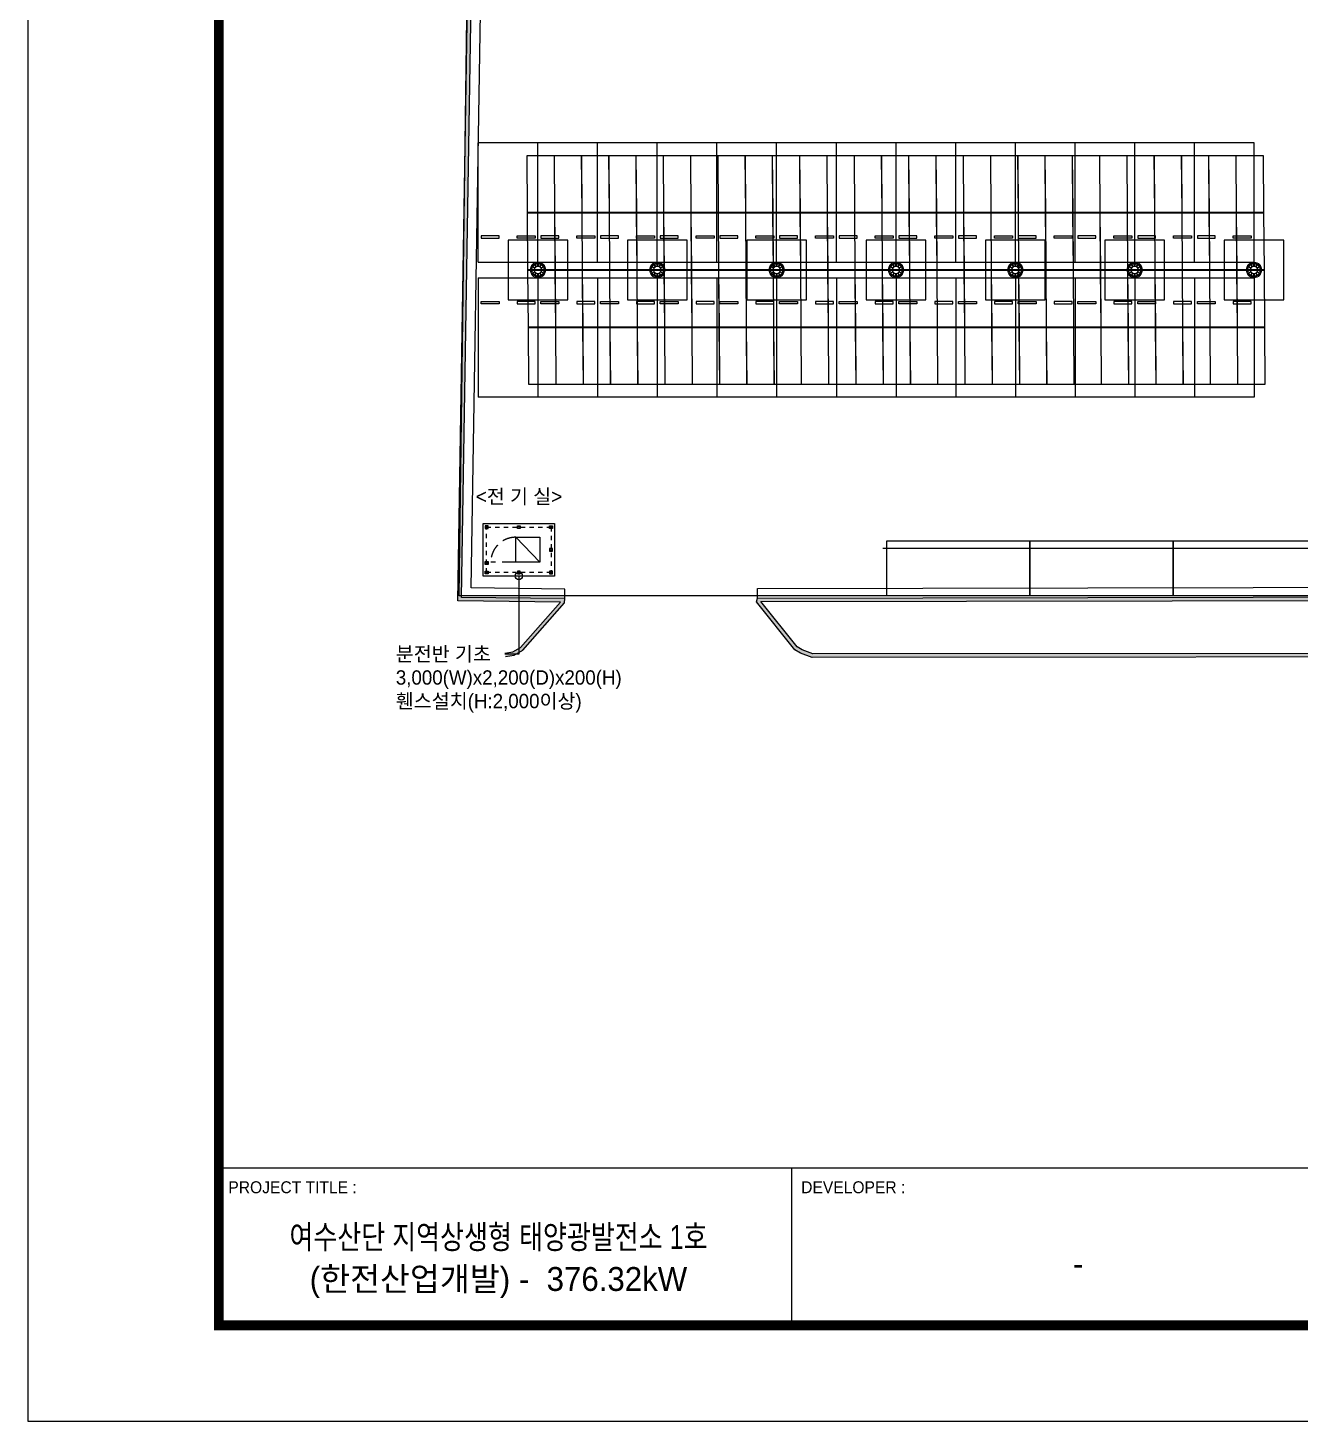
# Model space of a CAD drawing. Header units: millimetres. Extents: x 10297564 to 11610295, y -9287743 to -8409454.
# Drawn here: x 10381664 to 10434968, y -9287743 to -9229364 of the extents above; entities that cross this region are included whole.
import ezdxf
from ezdxf.enums import TextEntityAlignment as Align

# ---------------------------------------------------------------- set-up
doc = ezdxf.new("R2010")
doc.units = ezdxf.units.MM
doc.header["$LTSCALE"] = 100
for name, pattern in [('CEN1', [22, 15, -3, 1, -3]), ('HIDDEN', [2, 1, -1]), ('HIDDEN2', [4.7625, 3.175, -1.5875])]:
    doc.linetypes.add(name, pattern=pattern)
for name, color, linetype in [('_도곽_마크', 7, 'Continuous'), ('BOLT', 210, 'Continuous'), ('BOX', 7, 'Continuous'), ('BOX_Def', 8, 'Continuous'), ('CEN', 1, 'CEN1'), ('CON', 2, 'Continuous'), ('E-BACK', 8, 'Continuous'), ('FIN', 8, 'Continuous'), ('L형측구', 105, 'Continuous'), ('module', 5, 'Continuous'), ('PLATE', 6, 'Continuous'), ('TEX', 3, 'Continuous'), ('배전반', 6, 'Continuous'), ('지적', 6, 'Continuous'), ('현황선', 4, 'Continuous'), ('휀스', 3, 'Continuous')]:
    doc.layers.add(name, color=color, linetype=linetype)
for name, color, linetype, lineweight in [('Anchor Bolt', 2, 'Continuous', 0), ('BasePlate', 2, 'Continuous', 0), ('DIJ1-TEXT', 7, 'Continuous', 5), ('TITLE', 7, 'Continuous', 0)]:
    doc.layers.add(name, color=color, linetype=linetype, lineweight=lineweight)
doc.styles.add('RomanS', font='Dotum.ttf')
doc.styles.add('TITLE', font='H2GTRE.TTF')
doc.styles.add('각헤드라인엠', font='H2HDRM.TTF')

# ---------------------------------------------------------------- blocks, each defined once
blk = doc.blocks.new('A$C78AD5415')
at = {"layer": '_도곽_마크'}
for points in [[(40, 53), (40, 21)], [(160, 53), (40, 53)], [(160, 53), (160, 21)], [(280, 53), (160, 53)], [(40, 21), (811, 21)]]:
    blk.add_lwpolyline(points, dxfattribs=at)
at = {"layer": 'BOX', "const_width": 2}
blk.add_lwpolyline([(40, 20), (40, 574), (811, 574), (811, 20)], close=True, dxfattribs=at)
at = {"layer": 'BOX_Def'}
blk.add_lwpolyline([(0, 0), (841, 0), (841, 594), (0, 594)], close=True, dxfattribs=at)
at = {"style": 'TITLE', "width": 0.8}
blk.add_text('여수산단 지역상생형 태양광발전소 1호', height=5, dxfattribs=at).set_placement((98.58, 38.67), align=Align.MIDDLE)
at = {"style": 'TITLE'}
for s, p in [('(한전산업개발) -  376.32kW', (98.58, 29.35)), ('-', (220, 33))]:
    blk.add_text(s, height=5, dxfattribs=at).set_placement(p, align=Align.MIDDLE)
at = {"layer": 'DIJ1-TEXT', "style": 'RomanS'}
for s, p in [('PROJECT TITLE :', (42, 49)), ('DEVELOPER :', (162, 49))]:
    blk.add_text(s, height=2.5, dxfattribs=at).set_placement(p, align=Align.MIDDLE_LEFT)
blk = doc.blocks.new('일반주차')
at = {"color": 8, "linetype": 'ByBlock', "ltscale": 1.8}
for p, q in [((10522570, -9706491), (10520070, -9706491)), ((10520070, -9711491), (10520070, -9706491)), ((10522570, -9711491), (10522570, -9706491)), ((10520945, -9710391), (10520195, -9710391)), ((10520195, -9710391), (10520195, -9710491)), ((10520195, -9710491), (10520945, -9710491)), ((10520945, -9710491), (10520945, -9710391)), ((10521695, -9710391), (10522445, -9710391)), ((10521695, -9710491), (10521695, -9710391)), ((10522445, -9710491), (10521695, -9710491)), ((10522445, -9710391), (10522445, -9710491)), ((10520070, -9711491), (10522570, -9711491))]:
    blk.add_line(p, q, dxfattribs=at)
blk = doc.blocks.new('ANCHOR_BOLT-PLAN-M24')
at = {"layer": 'E-BACK'}
for p, q in [((-26, 0), (26, 0)), ((-20, -4), (-18, 3)), ((0, 21), (-18, 10)), ((-18, 10), (-18, -10)), ((-13, 16), (-15, 12)), ((-13, 16), (-6, 17)), ((0, 26), (0, -26)), ((18, 10), (0, 21)), ((7, 20), (3, 19)), ((7, 20), (12, 14)), ((18, -10), (18, 10)), ((20, 4), (18, 7)), ((20, 4), (18, -3)), ((-20, -4), (-18, -7)), ((-18, -10), (0, -21)), ((-7, -20), (-12, -14)), ((-7, -20), (-3, -19)), ((0, -21), (18, -10)), ((13, -16), (6, -17)), ((13, -16), (15, -12))]:
    blk.add_line(p, q, dxfattribs=at)
for radius in [22, 12]:
    blk.add_circle((0, 0), radius, dxfattribs=at)
blk = doc.blocks.new('기초')
at = {"layer": 'BasePlate'}
for radius in [325, 159, 151]:
    blk.add_circle((10406084, -9713701), radius, dxfattribs=at)
at = {"layer": 'CON'}
blk.add_lwpolyline([(10404834, -9714951), (10407334, -9714951), (10407334, -9712451), (10404834, -9712451)], close=True, dxfattribs=at)
at = {"layer": 'PLATE'}
for points in [[(10405925, -9713695), (10405925, -9713707), (10405788, -9713707), (10405788, -9713695), (10405925, -9713695)], [(10405949, -9713616), (10405943, -9713627), (10405824, -9713558), (10405830, -9713548), (10405949, -9713616)], [(10406010, -9713560), (10405999, -9713566), (10405931, -9713447), (10405941, -9713441), (10406010, -9713560)], [(10406090, -9713542), (10406078, -9713542), (10406078, -9713405), (10406090, -9713405), (10406090, -9713542)], [(10406169, -9713566), (10406158, -9713560), (10406227, -9713441), (10406237, -9713447), (10406169, -9713566)], [(10406225, -9713627), (10406219, -9713616), (10406338, -9713548), (10406344, -9713558), (10406225, -9713627)], [(10406243, -9713707), (10406243, -9713695), (10406381, -9713695), (10406381, -9713707), (10406243, -9713707)], [(10405943, -9713775), (10405949, -9713786), (10405830, -9713854), (10405824, -9713844), (10405943, -9713775)], [(10405999, -9713836), (10406010, -9713842), (10405941, -9713961), (10405931, -9713955), (10405999, -9713836)], [(10406078, -9713860), (10406090, -9713860), (10406090, -9713997), (10406078, -9713997), (10406078, -9713860)], [(10406158, -9713842), (10406169, -9713836), (10406237, -9713955), (10406227, -9713961), (10406158, -9713842)], [(10406219, -9713786), (10406225, -9713775), (10406344, -9713844), (10406338, -9713854), (10406219, -9713786)]]:
    blk.add_lwpolyline(points, dxfattribs=at)
at = {"layer": 'Anchor Bolt'}
for p in [(10405814, -9713629), (10405814, -9713773), (10405886, -9713503), (10406012, -9713431), (10406157, -9713431), (10406282, -9713503), (10406355, -9713629), (10406355, -9713773), (10405886, -9713899), (10406012, -9713971), (10406157, -9713971), (10406282, -9713899)]:
    blk.add_blockref('ANCHOR_BOLT-PLAN-M24', p, dxfattribs=at)

msp = doc.modelspace()

# ---------------------------------------------------------------- hatches: boundary and pattern name
at = {"layer": '현황선'}
h = msp.add_hatch(color=8, dxfattribs=at)
h.dxf.hatch_style = 1
h.paths.add_polyline_path([(10401673.7, -9255710.1), (10401650, -9255562), (10401984.4, -9255508.5), (10402306.8, -9255320.4), (10403974.4, -9253428.1), (10399674.1, -9253376.6), (10400449.9, -9205788.4), (10415342.3, -9205687.9), (10415453.9, -9193680.5), (10432327.8, -9193658.2), (10430719.8, -9191769.1), (10430420.7, -9191562.1), (10430024, -9191491.1), (10415452.5, -9191500.3), (10415452.4, -9191350.3), (10430037.2, -9191341.1), (10430479.3, -9191420.2), (10430821.3, -9191657), (10432534.5, -9193669.5), (10432506.8, -9193807.9), (10415602.5, -9193830.3), (10415490.9, -9205836.9), (10400597.5, -9205937.4), (10399826.5, -9253228.5), (10404155.6, -9253280.3), (10404145.9, -9253460.5), (10402403.3, -9255437.7), (10402035.8, -9255652.2)])
h = msp.add_hatch(color=8, dxfattribs=at)
h.dxf.hatch_style = 1
h.paths.add_polyline_path([(10413799.4, -9255420), (10412186.9, -9253411.6), (10412229.1, -9253256.6), (10446840.9, -9253189.9), (10465819.3, -9253168.9), (10471486.6, -9247347.9), (10471626.7, -9234220.8), (10471822.1, -9217898.1), (10472032.7, -9201729.5), (10463819.2, -9193912.9), (10444105.3, -9193906.1), (10440480.6, -9193831.8), (10440500.2, -9193707.8), (10442266.9, -9191693.7), (10442739.4, -9191389.7), (10443037.1, -9191370.1), (10464161.2, -9191416.2), (10465828.2, -9191525.1), (10467373.7, -9191952.2), (10468949.5, -9192653.2), (10470482, -9193729.2), (10472214.8, -9195472.5), (10473531.9, -9197609.9), (10474220.9, -9199194.3), (10474652.3, -9201693.7), (10474471.4, -9218084), (10474310.3, -9234300.5), (10474157, -9247364.1), (10473981.7, -9249287.7), (10473376.8, -9251254.1), (10472323, -9252910.8), (10470862, -9254221.4), (10469518.6, -9255013), (10468105.7, -9255471.1), (10467100.4, -9255595.2), (10446690.9, -9255724.6), (10414529.4, -9255740.4), (10414037.8, -9255563.7)])
h.paths.add_polyline_path([(10413899.7, -9255305.3), (10412375.1, -9253406.3), (10446841.1, -9253339.9), (10465882.7, -9253318.8), (10471635.9, -9247409.5), (10471776.7, -9234222.5), (10471972, -9217900), (10472183.6, -9201665.9), (10463879.2, -9193762.9), (10444106.9, -9193756.1), (10440718.3, -9193686.7), (10442365.8, -9191808.4), (10442788, -9191536.8), (10443041.8, -9191520.1), (10464156.2, -9191566.2), (10465803.1, -9191673.8), (10467322.9, -9192093.8), (10468875.2, -9192784.3), (10470385, -9193844.3), (10472096.2, -9195565.9), (10473398.6, -9197679.5), (10474076.1, -9199237.6), (10474502.2, -9201705.8), (10474321.4, -9218082.4), (10474160.3, -9234298.9), (10474007, -9247356.4), (10473833.7, -9249258.6), (10473239.4, -9251190.7), (10472207.5, -9252812.9), (10470773, -9254099.8), (10469456.6, -9254875.4), (10468073.1, -9255324), (10467090.7, -9255445.2), (10446690.4, -9255574.6), (10414555.5, -9255590.4), (10414102.5, -9255427.6)], flags=16)

# ---------------------------------------------------------------- linework, layer by layer
at = {"color": 8, "linetype": 'Continuous', "ltscale": 2}
for points in [[(10417650.3, -9250862.5), (10423650.3, -9250862.5), (10423650.3, -9253162.5), (10417650.3, -9253162.5)], [(10423650.3, -9250862.5), (10429650.3, -9250862.5), (10429650.3, -9253162.5), (10423650.3, -9253162.5)], [(10429650.3, -9250862.5), (10435650.3, -9250862.5), (10435650.3, -9253162.5), (10429650.3, -9253162.5)]]:
    msp.add_lwpolyline(points, close=True, dxfattribs=at)
at = {"layer": 'BOLT', "linetype": 'ByBlock', "ltscale": 1.8}
for centre in [(10400843, -9250243.3), (10400843, -9250323.3), (10400923, -9250243.3), (10400923, -9250323.3), (10402193, -9250243.3), (10402193, -9250323.3), (10402273, -9250243.3), (10402273, -9250323.3), (10403543, -9250243.3), (10403543, -9250323.3), (10403623, -9250243.3), (10403623, -9250323.3), (10403543, -9251193.3), (10403543, -9251273.3), (10403623, -9251193.3), (10403623, -9251273.3), (10400843, -9251743.3), (10400843, -9251823.3), (10400923, -9251743.3), (10400923, -9251823.3), (10400843, -9252143.3), (10400843, -9252223.3), (10400923, -9252143.3), (10400923, -9252223.3), (10402193, -9252143.3), (10402193, -9252223.3), (10402273, -9252143.3), (10402273, -9252223.3), (10403543, -9252143.3), (10403543, -9252223.3), (10403623, -9252143.3), (10403623, -9252223.3)]:
    msp.add_circle(centre, 6, dxfattribs=at)
at = {"layer": 'CEN', "linetype": 'ByBlock', "ltscale": 1.8}
for p, q in [((10400832, -9250243.3), (10400854, -9250243.3)), ((10400832, -9250323.3), (10400854, -9250323.3)), ((10400843, -9250254.3), (10400843, -9250232.3)), ((10400843, -9250312.3), (10400843, -9250334.3)), ((10400934, -9250243.3), (10400912, -9250243.3)), ((10400934, -9250323.3), (10400912, -9250323.3)), ((10400923, -9250254.3), (10400923, -9250232.3)), ((10400923, -9250312.3), (10400923, -9250334.3)), ((10403108, -9251758.3), (10402108, -9250708.3)), ((10402182, -9250243.3), (10402204, -9250243.3)), ((10402182, -9250323.3), (10402204, -9250323.3)), ((10402193, -9250254.3), (10402193, -9250232.3)), ((10402193, -9250312.3), (10402193, -9250334.3)), ((10402284, -9250243.3), (10402262, -9250243.3)), ((10402284, -9250323.3), (10402262, -9250323.3)), ((10402273, -9250254.3), (10402273, -9250232.3)), ((10402273, -9250312.3), (10402273, -9250334.3)), ((10403532, -9250243.3), (10403554, -9250243.3)), ((10403532, -9250323.3), (10403554, -9250323.3)), ((10403543, -9250254.3), (10403543, -9250232.3)), ((10403543, -9250312.3), (10403543, -9250334.3)), ((10403634, -9250243.3), (10403612, -9250243.3)), ((10403634, -9250323.3), (10403612, -9250323.3)), ((10403623, -9250254.3), (10403623, -9250232.3)), ((10403623, -9250312.3), (10403623, -9250334.3)), ((10403532, -9251193.3), (10403554, -9251193.3)), ((10403532, -9251273.3), (10403554, -9251273.3)), ((10403543, -9251204.3), (10403543, -9251182.3)), ((10403543, -9251262.3), (10403543, -9251284.3)), ((10403634, -9251193.3), (10403612, -9251193.3)), ((10403634, -9251273.3), (10403612, -9251273.3)), ((10403623, -9251204.3), (10403623, -9251182.3)), ((10403623, -9251262.3), (10403623, -9251284.3)), ((10400832, -9251743.3), (10400854, -9251743.3)), ((10400832, -9251823.3), (10400854, -9251823.3)), ((10400843, -9251754.3), (10400843, -9251732.3)), ((10400843, -9251812.3), (10400843, -9251834.3)), ((10400934, -9251743.3), (10400912, -9251743.3)), ((10400934, -9251823.3), (10400912, -9251823.3)), ((10400923, -9251754.3), (10400923, -9251732.3)), ((10400923, -9251812.3), (10400923, -9251834.3)), ((10400832, -9252143.3), (10400854, -9252143.3)), ((10400832, -9252223.3), (10400854, -9252223.3)), ((10400843, -9252154.3), (10400843, -9252132.3)), ((10400843, -9252212.3), (10400843, -9252234.3)), ((10400934, -9252143.3), (10400912, -9252143.3)), ((10400934, -9252223.3), (10400912, -9252223.3)), ((10400923, -9252154.3), (10400923, -9252132.3)), ((10400923, -9252212.3), (10400923, -9252234.3)), ((10402182, -9252143.3), (10402204, -9252143.3)), ((10402182, -9252223.3), (10402204, -9252223.3)), ((10402193, -9252154.3), (10402193, -9252132.3)), ((10402193, -9252212.3), (10402193, -9252234.3)), ((10402284, -9252143.3), (10402262, -9252143.3)), ((10402284, -9252223.3), (10402262, -9252223.3)), ((10402273, -9252154.3), (10402273, -9252132.3)), ((10402273, -9252212.3), (10402273, -9252234.3)), ((10403532, -9252143.3), (10403554, -9252143.3)), ((10403532, -9252223.3), (10403554, -9252223.3)), ((10403543, -9252154.3), (10403543, -9252132.3)), ((10403543, -9252212.3), (10403543, -9252234.3)), ((10403634, -9252143.3), (10403612, -9252143.3)), ((10403634, -9252223.3), (10403612, -9252223.3)), ((10403623, -9252154.3), (10403623, -9252132.3)), ((10403623, -9252212.3), (10403623, -9252234.3)), ((10402235.5, -9255607.9), (10401641.6, -9255607.9))]:
    msp.add_line(p, q, dxfattribs=at)
msp.add_lwpolyline([(10402235.5, -9252334.2), (10402235.5, -9255607.9)], dxfattribs=at)
msp.add_circle((10402233, -9252333.3), 150, dxfattribs=at)
at = {"layer": 'E-BACK', "linetype": 'ByBlock', "ltscale": 1.8}
for p, q in [((10400733, -9250133.3), (10403733, -9250133.3)), ((10400733, -9252333.3), (10400733, -9250133.3)), ((10403733, -9250133.3), (10403733, -9252333.3)), ((10400943, -9250223.3), (10400823, -9250223.3)), ((10400823, -9250223.3), (10400823, -9250343.3)), ((10400823, -9250343.3), (10400943, -9250343.3)), ((10400943, -9250343.3), (10400943, -9250223.3)), ((10402173, -9250343.3), (10402173, -9250223.3)), ((10402173, -9250223.3), (10402293, -9250223.3)), ((10402293, -9250343.3), (10402173, -9250343.3)), ((10402293, -9250223.3), (10402293, -9250343.3)), ((10403523, -9250343.3), (10403523, -9250223.3)), ((10403523, -9250223.3), (10403643, -9250223.3)), ((10403643, -9250343.3), (10403523, -9250343.3)), ((10403643, -9250223.3), (10403643, -9250343.3)), ((10403523, -9251173.3), (10403523, -9251293.3)), ((10403643, -9251173.3), (10403523, -9251173.3)), ((10403523, -9251293.3), (10403643, -9251293.3)), ((10403643, -9251293.3), (10403643, -9251173.3)), ((10400823, -9251843.3), (10400823, -9251723.3)), ((10400823, -9251723.3), (10400943, -9251723.3)), ((10400943, -9251843.3), (10400823, -9251843.3)), ((10400943, -9251723.3), (10400943, -9251843.3)), ((10403733, -9252333.3), (10400733, -9252333.3)), ((10400823, -9252243.3), (10400823, -9252123.3)), ((10400823, -9252123.3), (10400943, -9252123.3)), ((10400943, -9252243.3), (10400823, -9252243.3)), ((10400943, -9252123.3), (10400943, -9252243.3)), ((10402173, -9252123.3), (10402173, -9252243.3)), ((10402293, -9252123.3), (10402173, -9252123.3)), ((10402173, -9252243.3), (10402293, -9252243.3)), ((10402293, -9252243.3), (10402293, -9252123.3)), ((10403523, -9252123.3), (10403523, -9252243.3)), ((10403643, -9252123.3), (10403523, -9252123.3)), ((10403523, -9252243.3), (10403643, -9252243.3)), ((10403643, -9252243.3), (10403643, -9252123.3))]:
    msp.add_line(p, q, dxfattribs=at)
at = {"layer": 'E-BACK', "linetype": 'Continuous'}
msp.add_line((10417491.3, -9251166.2), (10441179.2, -9251167), dxfattribs=at)
at = {"layer": 'E-BACK', "linetype": 'ByBlock', "ltscale": 1.8}
for centre, radius in [((10400843, -9250243.3), 6), ((10400843, -9250323.3), 6), ((10400883, -9250283.3), 40), ((10400923, -9250243.3), 6), ((10400923, -9250323.3), 6), ((10402193, -9250243.3), 6), ((10402193, -9250323.3), 6), ((10402233, -9250283.3), 40), ((10402273, -9250243.3), 6), ((10402273, -9250323.3), 6), ((10403543, -9250243.3), 6), ((10403543, -9250323.3), 6), ((10403583, -9250283.3), 40), ((10403623, -9250243.3), 6), ((10403623, -9250323.3), 6), ((10403543, -9251193.3), 6), ((10403543, -9251273.3), 6), ((10403583, -9251233.3), 40), ((10403623, -9251193.3), 6), ((10403623, -9251273.3), 6), ((10400843, -9251743.3), 6), ((10400843, -9251823.3), 6), ((10400883, -9251783.3), 40), ((10400923, -9251743.3), 6), ((10400923, -9251823.3), 6), ((10400843, -9252143.3), 6), ((10400843, -9252223.3), 6), ((10400883, -9252183.3), 40), ((10400923, -9252143.3), 6), ((10400923, -9252223.3), 6), ((10402193, -9252143.3), 6), ((10402193, -9252223.3), 6), ((10402233, -9252183.3), 40), ((10402273, -9252143.3), 6), ((10402273, -9252223.3), 6), ((10403543, -9252143.3), 6), ((10403543, -9252223.3), 6), ((10403583, -9252183.3), 40), ((10403623, -9252143.3), 6), ((10403623, -9252223.3), 6)]:
    msp.add_circle(centre, radius, dxfattribs=at)
at = {"layer": 'FIN', "color": 3, "linetype": 'ByBlock', "ltscale": 1.8}
msp.add_lwpolyline([(10400733, -9250133.3), (10403733, -9250133.3), (10403733, -9252333.3), (10400733, -9252333.3)], close=True, dxfattribs=at)
at = {"layer": 'FIN', "color": 5, "linetype": 'HIDDEN', "ltscale": 1.8}
msp.add_lwpolyline([(10400883, -9250283.3), (10403583, -9250283.3), (10403583, -9252183.3), (10400883, -9252183.3)], close=True, dxfattribs=at)
at = {"layer": 'L형측구', "color": 3}
for points in [[(10401673.7, -9255710.1), (10402035.8, -9255652.2), (10402403.3, -9255437.7), (10404145.9, -9253460.5), (10404155.6, -9253280.3), (10404155.6, -9253280.3), (10399826.5, -9253228.5), (10400597.5, -9205937.4), (10415490.9, -9205836.9), (10415602.5, -9193830.3), (10432506.8, -9193807.9), (10432534.5, -9193669.5), (10430821.3, -9191657), (10430479.3, -9191420.2), (10430037.2, -9191341.1), (10415450.9, -9191350.3)], [(10474471.4, -9218084), (10474310.3, -9234300.5), (10474157, -9247364.1), (10473981.7, -9249287.7), (10473376.8, -9251254.1), (10472323, -9252910.8), (10470862, -9254221.4), (10469518.6, -9255013), (10468105.7, -9255471.1), (10467100.4, -9255595.2), (10446690.9, -9255724.6), (10414529.4, -9255740.4), (10414037.8, -9255563.7), (10413799.4, -9255420), (10412186.9, -9253411.6), (10412229.1, -9253256.6), (10446840.9, -9253189.9), (10465819.3, -9253168.9), (10471486.6, -9247347.9), (10471626.7, -9234220.8), (10471822.1, -9217898.1)]]:
    msp.add_lwpolyline(points, dxfattribs=at)
at = {"layer": 'module', "linetype": 'Continuous', "ltscale": 2}
for points in [[(10402581.4, -9234710.7), (10403713.9, -9234710.7), (10403731.8, -9237101.5), (10402599.3, -9237101.5), (10402581.4, -9234710.7)], [(10403723.9, -9234710.7), (10404856.4, -9234710.7), (10404874.3, -9237101.5), (10403741.8, -9237101.5), (10403723.9, -9234710.7)], [(10404866.4, -9234710.7), (10405998.8, -9234710.7), (10406016.8, -9237101.5), (10404884.3, -9237101.5), (10404866.4, -9234710.7)], [(10406008.8, -9234710.7), (10407141.3, -9234710.7), (10407159.3, -9237101.5), (10406026.8, -9237101.5), (10406008.8, -9234710.7)], [(10407151.3, -9234710.7), (10408283.8, -9234710.7), (10408301.7, -9237101.5), (10407169.3, -9237101.5), (10407151.3, -9234710.7)], [(10408293.8, -9234710.7), (10409426.3, -9234710.7), (10409444.2, -9237101.5), (10408311.7, -9237101.5), (10408293.8, -9234710.7)], [(10409436.3, -9234710.7), (10410568.8, -9234710.7), (10410586.7, -9237101.5), (10409454.2, -9237101.5), (10409436.3, -9234710.7)], [(10410578.8, -9234710.7), (10411711.2, -9234710.7), (10411729.2, -9237101.5), (10410596.7, -9237101.5), (10410578.8, -9234710.7)], [(10411721.2, -9234710.7), (10412853.7, -9234710.7), (10412871.7, -9237101.5), (10411739.2, -9237101.5), (10411721.2, -9234710.7)], [(10412863.7, -9234710.7), (10413996.2, -9234710.7), (10414014.2, -9237101.5), (10412881.7, -9237101.5), (10412863.7, -9234710.7)], [(10414006.2, -9234710.7), (10415138.7, -9234710.7), (10415156.6, -9237101.5), (10414024.2, -9237101.5), (10414006.2, -9234710.7)], [(10415148.7, -9234710.7), (10416281.2, -9234710.7), (10416299.1, -9237101.5), (10415166.6, -9237101.5), (10415148.7, -9234710.7)], [(10416291.2, -9234710.7), (10417423.7, -9234710.7), (10417441.6, -9237101.5), (10416309.1, -9237101.5), (10416291.2, -9234710.7)], [(10417433.7, -9234710.7), (10418566.1, -9234710.7), (10418584.1, -9237101.5), (10417451.6, -9237101.5), (10417433.7, -9234710.7)], [(10418576.1, -9234710.7), (10419708.6, -9234710.7), (10419726.6, -9237101.5), (10418594.1, -9237101.5), (10418576.1, -9234710.7)], [(10419718.6, -9234710.7), (10420851.1, -9234710.7), (10420869, -9237101.5), (10419736.6, -9237101.5), (10419718.6, -9234710.7)], [(10420861.1, -9234710.7), (10421993.6, -9234710.7), (10422011.5, -9237101.5), (10420879, -9237101.5), (10420861.1, -9234710.7)], [(10422003.6, -9234710.7), (10423136.1, -9234710.7), (10423154, -9237101.5), (10422021.5, -9237101.5), (10422003.6, -9234710.7)], [(10423146.1, -9234710.7), (10424278.5, -9234710.7), (10424296.5, -9237101.5), (10423164, -9237101.5), (10423146.1, -9234710.7)], [(10424288.5, -9234710.7), (10425421, -9234710.7), (10425439, -9237101.5), (10424306.5, -9237101.5), (10424288.5, -9234710.7)], [(10425431, -9234710.7), (10426563.5, -9234710.7), (10426581.5, -9237101.5), (10425449, -9237101.5), (10425431, -9234710.7)], [(10426573.5, -9234710.7), (10427706, -9234710.7), (10427723.9, -9237101.5), (10426591.5, -9237101.5), (10426573.5, -9234710.7)], [(10427716, -9234710.7), (10428848.5, -9234710.7), (10428866.4, -9237101.5), (10427733.9, -9237101.5), (10427716, -9234710.7)], [(10428858.5, -9234710.7), (10429991, -9234710.7), (10430008.9, -9237101.5), (10428876.4, -9237101.5), (10428858.5, -9234710.7)], [(10430001, -9234710.7), (10431133.4, -9234710.7), (10431151.4, -9237101.5), (10430018.9, -9237101.5), (10430001, -9234710.7)], [(10431143.4, -9234710.7), (10432275.9, -9234710.7), (10432293.9, -9237101.5), (10431161.4, -9237101.5), (10431143.4, -9234710.7)], [(10432285.9, -9234710.7), (10433418.4, -9234710.7), (10433436.4, -9237101.5), (10432303.9, -9237101.5), (10432285.9, -9234710.7)], [(10402599.4, -9237111.2), (10403731.9, -9237111.2), (10403749.8, -9239502), (10402617.4, -9239502), (10402599.4, -9237111.2)], [(10403741.9, -9237111.2), (10404874.4, -9237111.2), (10404892.3, -9239502), (10403759.8, -9239502), (10403741.9, -9237111.2)], [(10404884.4, -9237111.2), (10406016.9, -9237111.2), (10406034.8, -9239502), (10404902.3, -9239502), (10404884.4, -9237111.2)], [(10406026.9, -9237111.2), (10407159.3, -9237111.2), (10407177.3, -9239502), (10406044.8, -9239502), (10406026.9, -9237111.2)], [(10407169.3, -9237111.2), (10408301.8, -9237111.2), (10408319.8, -9239502), (10407187.3, -9239502), (10407169.3, -9237111.2)], [(10408311.8, -9237111.2), (10409444.3, -9237111.2), (10409462.3, -9239502), (10408329.8, -9239502), (10408311.8, -9237111.2)], [(10409454.3, -9237111.2), (10410586.8, -9237111.2), (10410604.7, -9239502), (10409472.2, -9239502), (10409454.3, -9237111.2)], [(10410596.8, -9237111.2), (10411729.3, -9237111.2), (10411747.2, -9239502), (10410614.7, -9239502), (10410596.8, -9237111.2)], [(10411739.3, -9237111.2), (10412871.7, -9237111.2), (10412889.7, -9239502), (10411757.2, -9239502), (10411739.3, -9237111.2)], [(10412881.7, -9237111.2), (10414014.2, -9237111.2), (10414032.2, -9239502), (10412899.7, -9239502), (10412881.7, -9237111.2)], [(10414024.2, -9237111.2), (10415156.7, -9237111.2), (10415174.7, -9239502), (10414042.2, -9239502), (10414024.2, -9237111.2)], [(10415166.7, -9237111.2), (10416299.2, -9237111.2), (10416317.1, -9239502), (10415184.7, -9239502), (10415166.7, -9237111.2)], [(10416309.2, -9237111.2), (10417441.7, -9237111.2), (10417459.6, -9239502), (10416327.1, -9239502), (10416309.2, -9237111.2)], [(10417451.7, -9237111.2), (10418584.2, -9237111.2), (10418602.1, -9239502), (10417469.6, -9239502), (10417451.7, -9237111.2)], [(10418594.2, -9237111.2), (10419726.6, -9237111.2), (10419744.6, -9239502), (10418612.1, -9239502), (10418594.2, -9237111.2)], [(10419736.6, -9237111.2), (10420869.1, -9237111.2), (10420887.1, -9239502), (10419754.6, -9239502), (10419736.6, -9237111.2)], [(10420879.1, -9237111.2), (10422011.6, -9237111.2), (10422029.6, -9239502), (10420897.1, -9239502), (10420879.1, -9237111.2)], [(10422021.6, -9237111.2), (10423154.1, -9237111.2), (10423172, -9239502), (10422039.5, -9239502), (10422021.6, -9237111.2)], [(10423164.1, -9237111.2), (10424296.6, -9237111.2), (10424314.5, -9239502), (10423182, -9239502), (10423164.1, -9237111.2)], [(10424306.6, -9237111.2), (10425439, -9237111.2), (10425457, -9239502), (10424324.5, -9239502), (10424306.6, -9237111.2)], [(10425449, -9237111.2), (10426581.5, -9237111.2), (10426599.5, -9239502), (10425467, -9239502), (10425449, -9237111.2)], [(10426591.5, -9237111.2), (10427724, -9237111.2), (10427742, -9239502), (10426609.5, -9239502), (10426591.5, -9237111.2)], [(10427734, -9237111.2), (10428866.5, -9237111.2), (10428884.4, -9239502), (10427752, -9239502), (10427734, -9237111.2)], [(10428876.5, -9237111.2), (10430009, -9237111.2), (10430026.9, -9239502), (10428894.4, -9239502), (10428876.5, -9237111.2)], [(10430019, -9237111.2), (10431151.5, -9237111.2), (10431169.4, -9239502), (10430036.9, -9239502), (10430019, -9237111.2)], [(10431161.5, -9237111.2), (10432293.9, -9237111.2), (10432311.9, -9239502), (10431179.4, -9239502), (10431161.5, -9237111.2)], [(10432303.9, -9237111.2), (10433436.4, -9237111.2), (10433454.4, -9239502), (10432321.9, -9239502), (10432303.9, -9237111.2)], [(10402617.4, -9239511.7), (10403749.9, -9239511.7), (10403767.9, -9241902.5), (10402635.4, -9241902.5), (10402617.4, -9239511.7)], [(10403759.9, -9239511.7), (10404892.4, -9239511.7), (10404910.3, -9241902.5), (10403777.9, -9241902.5), (10403759.9, -9239511.7)], [(10404902.4, -9239511.7), (10406034.9, -9239511.7), (10406052.8, -9241902.5), (10404920.3, -9241902.5), (10404902.4, -9239511.7)], [(10406044.9, -9239511.7), (10407177.4, -9239511.7), (10407195.3, -9241902.5), (10406062.8, -9241902.5), (10406044.9, -9239511.7)], [(10407187.4, -9239511.7), (10408319.8, -9239511.7), (10408337.8, -9241902.5), (10407205.3, -9241902.5), (10407187.4, -9239511.7)], [(10408329.8, -9239511.7), (10409462.3, -9239511.7), (10409480.3, -9241902.5), (10408347.8, -9241902.5), (10408329.8, -9239511.7)], [(10409472.3, -9239511.7), (10410604.8, -9239511.7), (10410622.8, -9241902.5), (10409490.3, -9241902.5), (10409472.3, -9239511.7)], [(10410614.8, -9239511.7), (10411747.3, -9239511.7), (10411765.2, -9241902.5), (10410632.7, -9241902.5), (10410614.8, -9239511.7)], [(10411757.3, -9239511.7), (10412889.8, -9239511.7), (10412907.7, -9241902.5), (10411775.2, -9241902.5), (10411757.3, -9239511.7)], [(10412899.8, -9239511.7), (10414032.3, -9239511.7), (10414050.2, -9241902.5), (10412917.7, -9241902.5), (10412899.8, -9239511.7)], [(10414042.2, -9239511.7), (10415174.7, -9239511.7), (10415192.7, -9241902.5), (10414060.2, -9241902.5), (10414042.2, -9239511.7)], [(10415184.7, -9239511.7), (10416317.2, -9239511.7), (10416335.2, -9241902.5), (10415202.7, -9241902.5), (10415184.7, -9239511.7)], [(10416327.2, -9239511.7), (10417459.7, -9239511.7), (10417477.6, -9241902.5), (10416345.2, -9241902.5), (10416327.2, -9239511.7)], [(10417469.7, -9239511.7), (10418602.2, -9239511.7), (10418620.1, -9241902.5), (10417487.6, -9241902.5), (10417469.7, -9239511.7)], [(10418612.2, -9239511.7), (10419744.7, -9239511.7), (10419762.6, -9241902.5), (10418630.1, -9241902.5), (10418612.2, -9239511.7)], [(10419754.7, -9239511.7), (10420887.1, -9239511.7), (10420905.1, -9241902.5), (10419772.6, -9241902.5), (10419754.7, -9239511.7)], [(10420897.1, -9239511.7), (10422029.6, -9239511.7), (10422047.6, -9241902.5), (10420915.1, -9241902.5), (10420897.1, -9239511.7)], [(10422039.6, -9239511.7), (10423172.1, -9239511.7), (10423190.1, -9241902.5), (10422057.6, -9241902.5), (10422039.6, -9239511.7)], [(10423182.1, -9239511.7), (10424314.6, -9239511.7), (10424332.5, -9241902.5), (10423200, -9241902.5), (10423182.1, -9239511.7)], [(10424324.6, -9239511.7), (10425457.1, -9239511.7), (10425475, -9241902.5), (10424342.5, -9241902.5), (10424324.6, -9239511.7)], [(10425467.1, -9239511.7), (10426599.6, -9239511.7), (10426617.5, -9241902.5), (10425485, -9241902.5), (10425467.1, -9239511.7)], [(10426609.5, -9239511.7), (10427742, -9239511.7), (10427760, -9241902.5), (10426627.5, -9241902.5), (10426609.5, -9239511.7)], [(10427752, -9239511.7), (10428884.5, -9239511.7), (10428902.5, -9241902.5), (10427770, -9241902.5), (10427752, -9239511.7)], [(10428894.5, -9239511.7), (10430027, -9239511.7), (10430044.9, -9241902.5), (10428912.5, -9241902.5), (10428894.5, -9239511.7)], [(10430037, -9239511.7), (10431169.5, -9239511.7), (10431187.4, -9241902.5), (10430054.9, -9241902.5), (10430037, -9239511.7)], [(10431179.5, -9239511.7), (10432312, -9239511.7), (10432329.9, -9241902.5), (10431197.4, -9241902.5), (10431179.5, -9239511.7)], [(10432322, -9239511.7), (10433454.4, -9239511.7), (10433472.4, -9241902.5), (10432339.9, -9241902.5), (10432322, -9239511.7)], [(10402635.4, -9241912.2), (10403767.9, -9241912.2), (10403785.9, -9244303), (10402653.4, -9244303), (10402635.4, -9241912.2)], [(10403777.9, -9241912.2), (10404910.4, -9241912.2), (10404928.4, -9244303), (10403795.9, -9244303), (10403777.9, -9241912.2)], [(10404920.4, -9241912.2), (10406052.9, -9241912.2), (10406070.8, -9244303), (10404938.4, -9244303), (10404920.4, -9241912.2)], [(10406062.9, -9241912.2), (10407195.4, -9241912.2), (10407213.3, -9244303), (10406080.8, -9244303), (10406062.9, -9241912.2)], [(10407205.4, -9241912.2), (10408337.9, -9241912.2), (10408355.8, -9244303), (10407223.3, -9244303), (10407205.4, -9241912.2)], [(10408347.9, -9241912.2), (10409480.3, -9241912.2), (10409498.3, -9244303), (10408365.8, -9244303), (10408347.9, -9241912.2)], [(10409490.3, -9241912.2), (10410622.8, -9241912.2), (10410640.8, -9244303), (10409508.3, -9244303), (10409490.3, -9241912.2)], [(10410632.8, -9241912.2), (10411765.3, -9241912.2), (10411783.3, -9244303), (10410650.8, -9244303), (10410632.8, -9241912.2)], [(10411775.3, -9241912.2), (10412907.8, -9241912.2), (10412925.7, -9244303), (10411793.2, -9244303), (10411775.3, -9241912.2)], [(10412917.8, -9241912.2), (10414050.3, -9241912.2), (10414068.2, -9244303), (10412935.7, -9244303), (10412917.8, -9241912.2)], [(10414060.3, -9241912.2), (10415192.8, -9241912.2), (10415210.7, -9244303), (10414078.2, -9244303), (10414060.3, -9241912.2)], [(10415202.7, -9241912.2), (10416335.2, -9241912.2), (10416353.2, -9244303), (10415220.7, -9244303), (10415202.7, -9241912.2)], [(10416345.2, -9241912.2), (10417477.7, -9241912.2), (10417495.7, -9244303), (10416363.2, -9244303), (10416345.2, -9241912.2)], [(10417487.7, -9241912.2), (10418620.2, -9241912.2), (10418638.1, -9244303), (10417505.7, -9244303), (10417487.7, -9241912.2)], [(10418630.2, -9241912.2), (10419762.7, -9241912.2), (10419780.6, -9244303), (10418648.1, -9244303), (10418630.2, -9241912.2)], [(10419772.7, -9241912.2), (10420905.2, -9241912.2), (10420923.1, -9244303), (10419790.6, -9244303), (10419772.7, -9241912.2)], [(10420915.2, -9241912.2), (10422047.6, -9241912.2), (10422065.6, -9244303), (10420933.1, -9244303), (10420915.2, -9241912.2)], [(10422057.6, -9241912.2), (10423190.1, -9241912.2), (10423208.1, -9244303), (10422075.6, -9244303), (10422057.6, -9241912.2)], [(10423200.1, -9241912.2), (10424332.6, -9241912.2), (10424350.6, -9244303), (10423218.1, -9244303), (10423200.1, -9241912.2)], [(10424342.6, -9241912.2), (10425475.1, -9241912.2), (10425493, -9244303), (10424360.5, -9244303), (10424342.6, -9241912.2)], [(10425485.1, -9241912.2), (10426617.6, -9241912.2), (10426635.5, -9244303), (10425503, -9244303), (10425485.1, -9241912.2)], [(10426627.6, -9241912.2), (10427760.1, -9241912.2), (10427778, -9244303), (10426645.5, -9244303), (10426627.6, -9241912.2)], [(10427770, -9241912.2), (10428902.5, -9241912.2), (10428920.5, -9244303), (10427788, -9244303), (10427770, -9241912.2)], [(10428912.5, -9241912.2), (10430045, -9241912.2), (10430063, -9244303), (10428930.5, -9244303), (10428912.5, -9241912.2)], [(10430055, -9241912.2), (10431187.5, -9241912.2), (10431205.4, -9244303), (10430073, -9244303), (10430055, -9241912.2)], [(10431197.5, -9241912.2), (10432330, -9241912.2), (10432347.9, -9244303), (10431215.4, -9244303), (10431197.5, -9241912.2)], [(10432340, -9241912.2), (10433472.5, -9241912.2), (10433490.4, -9244303), (10432357.9, -9244303), (10432340, -9241912.2)]]:
    msp.add_lwpolyline(points, dxfattribs=at)
at = {"layer": 'PLATE', "linetype": 'ByBlock', "ltscale": 1.8}
for points in [[(10400943, -9250343.3), (10400943, -9250223.3), (10400823, -9250223.3), (10400823, -9250343.3)], [(10402173, -9250343.3), (10402173, -9250223.3), (10402293, -9250223.3), (10402293, -9250343.3)], [(10403523, -9250343.3), (10403523, -9250223.3), (10403643, -9250223.3), (10403643, -9250343.3)], [(10403523, -9251173.3), (10403523, -9251293.3), (10403643, -9251293.3), (10403643, -9251173.3)], [(10400943, -9251723.3), (10400943, -9251843.3), (10400823, -9251843.3), (10400823, -9251723.3)], [(10400943, -9252123.3), (10400943, -9252243.3), (10400823, -9252243.3), (10400823, -9252123.3)], [(10402173, -9252123.3), (10402173, -9252243.3), (10402293, -9252243.3), (10402293, -9252123.3)], [(10403523, -9252123.3), (10403523, -9252243.3), (10403643, -9252243.3), (10403643, -9252123.3)]]:
    msp.add_lwpolyline(points, close=True, dxfattribs=at)
at = {"layer": '배전반', "color": 8, "linetype": 'HIDDEN2', "ltscale": 1.8}
msp.add_line((10402108, -9251758.3), (10401058, -9251758.3), dxfattribs=at)
at = {"layer": '배전반', "linetype": 'ByBlock', "ltscale": 1.8}
msp.add_lwpolyline([(10402108, -9251758.3), (10402108, -9250708.3), (10403108, -9250708.3), (10403108, -9251758.3)], close=True, dxfattribs=at)
at = {"layer": '배전반', "color": 8, "linetype": 'HIDDEN2', "ltscale": 1.8}
msp.add_arc((10402108, -9251758.3), 1050, 90, 180, dxfattribs=at)
at = {"layer": '지적'}
msp.add_lwpolyline([(10399740, -9253162.5), (10400363.6, -9205752.3), (10415359.2, -9205679.3), (10415478.2, -9193848.3), (10463808.1, -9193867.2), (10472059.7, -9201675.3), (10471563.6, -9247253.3), (10465835.6, -9253162.5), (10399740, -9253162.5)], close=True, dxfattribs=at)
at = {"layer": '현황선', "color": 3}
for points in [[(10401650, -9255562), (10401984.4, -9255508.5), (10402306.8, -9255320.4), (10403974.4, -9253428.1), (10399674.1, -9253376.6), (10400449.9, -9205788.4), (10415342.3, -9205687.9), (10415453.9, -9193680.5), (10432327.8, -9193658.2), (10430719.8, -9191769.1), (10430420.7, -9191562.1), (10430024, -9191491.1), (10415452.5, -9191500.3)], [(10404155.6, -9253280.3), (10404160.4, -9252880.3), (10400233, -9252833.3), (10400991.1, -9206334.8), (10415887.2, -9206234.2), (10415998.8, -9194229.8), (10432507.3, -9194207.9), (10432506.8, -9193807.9)], [(10412229.1, -9253256.6), (10412228.3, -9252856.6), (10446840.3, -9252789.9), (10465650.3, -9252769.1), (10471088.3, -9247183.5), (10471226.7, -9234216.3), (10471422.1, -9217893.1), (10471630.5, -9201898.8), (10463659.2, -9194312.9), (10444101.1, -9194306.1), (10440472.4, -9194231.8), (10440480.6, -9193831.8)], [(10474321.4, -9218082.4), (10474160.3, -9234298.9), (10474007, -9247356.4), (10473833.7, -9249258.6), (10473239.4, -9251190.7), (10472207.5, -9252812.9), (10470773, -9254099.8), (10469456.6, -9254875.4), (10468073.1, -9255324), (10467090.7, -9255445.2), (10446690.4, -9255574.6), (10414555.5, -9255590.4), (10414102.5, -9255427.6), (10413899.7, -9255305.3), (10412375.1, -9253406.3), (10446841.1, -9253339.9), (10465882.7, -9253318.8), (10471635.9, -9247409.5), (10471776.7, -9234222.5), (10471972, -9217900)]]:
    msp.add_lwpolyline(points, dxfattribs=at)
at = {"layer": '휀스', "linetype": 'ByBlock', "ltscale": 1.8}
for centre in [(10400883, -9250283.3), (10402233, -9250283.3), (10403583, -9250283.3), (10403583, -9251233.3), (10400883, -9251783.3), (10400883, -9252183.3), (10402233, -9252183.3), (10403583, -9252183.3)]:
    msp.add_circle(centre, 40, dxfattribs=at)

# ---------------------------------------------------------------- block references
at = {"linetype": 'Continuous'}
for name, p in [('일반주차', (-119533.6, 472309)), ('일반주차', (-117033.6, 472309)), ('일반주차', (-114533.6, 472309)), ('일반주차', (-112033.6, 472309)), ('일반주차', (-109533.6, 472309)), ('일반주차', (-107033.6, 472309)), ('일반주차', (-104533.6, 472309)), ('일반주차', (-102033.6, 472309)), ('일반주차', (-99533.6, 472309)), ('일반주차', (-97033.6, 472309)), ('일반주차', (-94533.6, 472309)), ('일반주차', (-92033.6, 472309)), ('일반주차', (-89533.6, 472309)), ('기초', (-3048.2, 474194.1)), ('기초', (1951.8, 474194.1)), ('기초', (6951.8, 474194.1)), ('기초', (11951.8, 474194.1)), ('기초', (16951.8, 474194.1)), ('기초', (21951.8, 474194.1)), ('기초', (26951.8, 474194.1))]:
    msp.add_blockref(name, p, dxfattribs=at)
at = {"linetype": 'Continuous', "xscale": -1, "rotation": 180}
for p in [(-119533.6, -18951322.7), (-117033.6, -18951322.7), (-114533.6, -18951322.7), (-112033.6, -18951322.7), (-109533.6, -18951322.7), (-107033.6, -18951322.7), (-104533.6, -18951322.7), (-102033.6, -18951322.7), (-99533.6, -18951322.7), (-97033.6, -18951322.7), (-94533.6, -18951322.7), (-92033.6, -18951322.7), (-89533.6, -18951322.7)]:
    msp.add_blockref('일반주차', p, dxfattribs=at)
at = {"layer": 'TITLE', "color": 4, "xscale": 200, "yscale": 200, "zscale": 200}
msp.add_blockref('A$C78AD5415', (10381664, -9287743.3), dxfattribs=at)

# ---------------------------------------------------------------- texts
at = {"layer": 'TEX', "style": '각헤드라인엠'}
for s, p in [('<전 기 실>', (10400435.4, -9249479.4)), ('분전반 기초 ', (10397078.9, -9256075.2)), ('3,000(W)x2,200(D)x200(H)', (10397078.9, -9257063.8)), ('휀스설치(H:2,000이상)', (10397078.9, -9258052.4))]:
    msp.add_text(s, height=600, dxfattribs=at).set_placement(p, align=Align.BOTTOM_LEFT)

doc.saveas('drawing.dxf')
